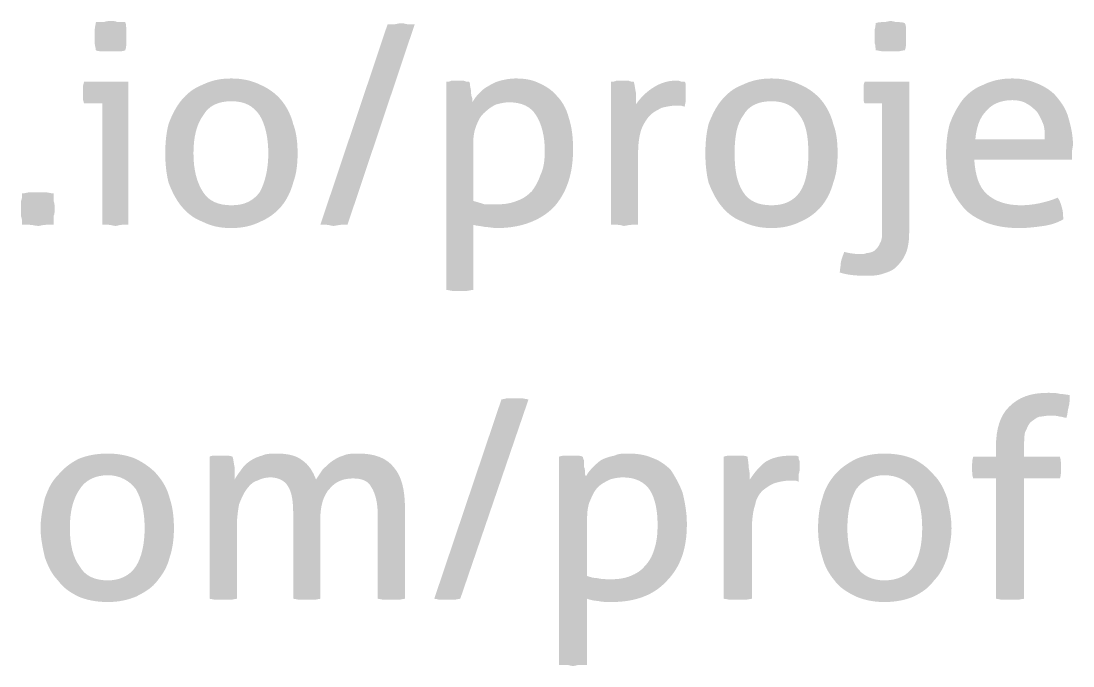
# Model space of a CAD drawing. Header units: millimetres. Extents: x 50 to 239, y 17 to 185.
# Drawn here: x 110.02 to 126.08, y 16.74 to 26.58 of the extents above; entities that cross this region are included whole.
import ezdxf

# ---------------------------------------------------------------- set-up
doc = ezdxf.new("R2010")
doc.units = ezdxf.units.MM
doc.header["$MEASUREMENT"] = 0
doc.layers.get('0').update_dxf_attribs({"linetype": 'CONTINUOUS'})

msp = doc.modelspace()

# ---------------------------------------------------------------- hatches: boundary and pattern name
at = {"true_color": 0x000007}
h = msp.add_hatch(color=0, dxfattribs=at)
edge = h.paths.add_edge_path()
edge.add_line((111.265, 25.327), (110.984, 25.327))
edge.add_spline(control_points=[(110.984, 25.327), (110.984, 25.344), (110.967, 25.377), (110.967, 25.41), (110.967, 25.41), (110.967, 25.427), (110.967, 25.46), (110.967, 25.493), (110.967, 25.493), (110.967, 25.526), (110.967, 25.542), (110.967, 25.575), (110.967, 25.575), (110.967, 25.609), (110.984, 25.625), (110.984, 25.658)], knot_values=[0, 0, 0, 0, 0.0625, 0.0625, 0.0625, 0.0625, 0.125, 0.125, 0.125, 0.125, 0.1875, 0.1875, 0.1875, 0.1875, 1, 1, 1, 1], degree=3, periodic=0)
edge.add_line((110.984, 25.658), (111.662, 25.658))
edge.add_line((111.662, 25.658), (111.662, 23.474))
edge.add_spline(control_points=[(111.662, 23.474), (111.646, 23.474), (111.596, 23.474), (111.563, 23.474), (111.563, 23.474), (111.53, 23.474), (111.497, 23.457), (111.464, 23.457), (111.464, 23.457), (111.431, 23.457), (111.397, 23.474), (111.364, 23.474), (111.364, 23.474), (111.331, 23.474), (111.282, 23.474), (111.265, 23.474)], knot_values=[0, 0, 0, 0, 0.0625, 0.0625, 0.0625, 0.0625, 0.125, 0.125, 0.125, 0.125, 0.1875, 0.1875, 0.1875, 0.1875, 1, 1, 1, 1], degree=3, periodic=0)
edge.add_line((111.265, 23.474), (111.265, 25.327))
edge = h.paths.add_edge_path()
edge.add_spline(control_points=[(111.166, 26.138), (111.166, 26.171), (111.149, 26.204), (111.149, 26.237), (111.149, 26.237), (111.149, 26.287), (111.149, 26.32), (111.149, 26.353), (111.149, 26.353), (111.149, 26.386), (111.149, 26.419), (111.149, 26.452), (111.149, 26.452), (111.149, 26.502), (111.166, 26.535), (111.166, 26.568), (111.166, 26.568), (111.199, 26.568), (111.249, 26.568), (111.282, 26.568), (111.282, 26.568), (111.331, 26.585), (111.364, 26.585), (111.397, 26.585), (111.397, 26.585), (111.431, 26.585), (111.464, 26.585), (111.497, 26.568), (111.497, 26.568), (111.546, 26.568), (111.58, 26.568), (111.613, 26.568), (111.613, 26.568), (111.629, 26.535), (111.629, 26.502), (111.629, 26.452), (111.629, 26.452), (111.629, 26.419), (111.629, 26.386), (111.629, 26.353), (111.629, 26.353), (111.629, 26.32), (111.629, 26.287), (111.629, 26.237), (111.629, 26.237), (111.629, 26.204), (111.629, 26.171), (111.613, 26.138), (111.613, 26.138), (111.58, 26.122), (111.546, 26.122), (111.513, 26.122), (111.513, 26.122), (111.464, 26.122), (111.431, 26.122), (111.397, 26.122), (111.397, 26.122), (111.364, 26.122), (111.331, 26.122), (111.282, 26.122), (111.282, 26.122), (111.249, 26.122), (111.199, 26.122), (111.166, 26.138)], knot_values=[0, 0, 0, 0, 0.015625, 0.015625, 0.015625, 0.015625, 0.03125, 0.03125, 0.03125, 0.03125, 0.046875, 0.046875, 0.046875, 0.046875, 0.0625, 0.0625, 0.0625, 0.0625, 0.078125, 0.078125, 0.078125, 0.078125, 0.09375, 0.09375, 0.09375, 0.09375, 0.109375, 0.109375, 0.109375, 0.109375, 0.125, 0.125, 0.125, 0.125, 0.140625, 0.140625, 0.140625, 0.140625, 0.15625, 0.15625, 0.15625, 0.15625, 0.171875, 0.171875, 0.171875, 0.171875, 0.1875, 0.1875, 0.1875, 0.1875, 0.203125, 0.203125, 0.203125, 0.203125, 0.21875, 0.21875, 0.21875, 0.21875, 0.234375, 0.234375, 0.234375, 0.234375, 1, 1, 1, 1], degree=3, periodic=0)
h = msp.add_hatch(color=0, dxfattribs=at)
edge = h.paths.add_edge_path()
edge.add_spline(control_points=[(115.617, 26.535), (115.65, 26.535), (115.683, 26.535), (115.716, 26.535), (115.716, 26.535), (115.749, 26.535), (115.783, 26.552), (115.832, 26.552), (115.832, 26.552), (115.865, 26.552), (115.898, 26.535), (115.932, 26.535), (115.932, 26.535), (115.965, 26.535), (115.998, 26.535), (116.031, 26.535)], knot_values=[0, 0, 0, 0, 0.0625, 0.0625, 0.0625, 0.0625, 0.125, 0.125, 0.125, 0.125, 0.1875, 0.1875, 0.1875, 0.1875, 1, 1, 1, 1], degree=3, periodic=0)
edge.add_line((116.031, 26.535), (115.005, 23.474))
edge.add_spline(control_points=[(115.005, 23.474), (114.972, 23.474), (114.939, 23.474), (114.906, 23.474), (114.906, 23.474), (114.872, 23.474), (114.823, 23.457), (114.79, 23.457), (114.79, 23.457), (114.757, 23.457), (114.724, 23.474), (114.69, 23.474), (114.69, 23.474), (114.657, 23.474), (114.624, 23.474), (114.591, 23.474)], knot_values=[0, 0, 0, 0, 0.0625, 0.0625, 0.0625, 0.0625, 0.125, 0.125, 0.125, 0.125, 0.1875, 0.1875, 0.1875, 0.1875, 1, 1, 1, 1], degree=3, periodic=0)
edge.add_line((114.591, 23.474), (115.617, 26.535))
h = msp.add_hatch(color=0, dxfattribs=at)
edge = h.paths.add_edge_path()
edge.add_line((123.163, 25.327), (122.898, 25.327))
edge.add_spline(control_points=[(122.898, 25.327), (122.881, 25.344), (122.881, 25.377), (122.881, 25.41), (122.881, 25.41), (122.881, 25.427), (122.881, 25.46), (122.881, 25.493), (122.881, 25.493), (122.881, 25.526), (122.881, 25.542), (122.881, 25.575), (122.881, 25.575), (122.881, 25.609), (122.881, 25.625), (122.898, 25.658)], knot_values=[0, 0, 0, 0, 0.0625, 0.0625, 0.0625, 0.0625, 0.125, 0.125, 0.125, 0.125, 0.1875, 0.1875, 0.1875, 0.1875, 1, 1, 1, 1], degree=3, periodic=0)
edge.add_line((122.898, 25.658), (123.576, 25.658))
edge.add_line((123.576, 25.658), (123.576, 23.358))
edge.add_spline(control_points=[(123.576, 23.358), (123.576, 23.226), (123.56, 23.126), (123.527, 23.044), (123.527, 23.044), (123.494, 22.961), (123.444, 22.895), (123.378, 22.829), (123.378, 22.829), (123.328, 22.779), (123.245, 22.746), (123.179, 22.729), (123.179, 22.729), (123.097, 22.696), (122.997, 22.696), (122.898, 22.696), (122.898, 22.696), (122.749, 22.696), (122.617, 22.713), (122.517, 22.746), (122.517, 22.746), (122.517, 22.795), (122.534, 22.845), (122.534, 22.911), (122.534, 22.911), (122.55, 22.961), (122.567, 23.011), (122.584, 23.06), (122.584, 23.06), (122.65, 23.044), (122.733, 23.027), (122.832, 23.027), (122.832, 23.027), (122.865, 23.027), (122.898, 23.027), (122.931, 23.044), (122.931, 23.044), (122.981, 23.044), (123.014, 23.06), (123.047, 23.077), (123.047, 23.077), (123.08, 23.11), (123.113, 23.143), (123.13, 23.193), (123.13, 23.193), (123.163, 23.242), (123.163, 23.308), (123.163, 23.391)], knot_values=[0, 0, 0, 0, 0.020833, 0.020833, 0.020833, 0.020833, 0.041667, 0.041667, 0.041667, 0.041667, 0.0625, 0.0625, 0.0625, 0.0625, 0.083333, 0.083333, 0.083333, 0.083333, 0.104167, 0.104167, 0.104167, 0.104167, 0.125, 0.125, 0.125, 0.125, 0.145833, 0.145833, 0.145833, 0.145833, 0.166667, 0.166667, 0.166667, 0.166667, 0.1875, 0.1875, 0.1875, 0.1875, 0.208333, 0.208333, 0.208333, 0.208333, 0.229167, 0.229167, 0.229167, 0.229167, 1, 1, 1, 1], degree=3, periodic=0)
edge.add_line((123.163, 23.391), (123.163, 25.327))
edge = h.paths.add_edge_path()
edge.add_spline(control_points=[(123.063, 26.138), (123.063, 26.171), (123.063, 26.221), (123.047, 26.254), (123.047, 26.254), (123.047, 26.287), (123.047, 26.32), (123.047, 26.353), (123.047, 26.353), (123.047, 26.386), (123.047, 26.419), (123.047, 26.452), (123.047, 26.452), (123.063, 26.486), (123.063, 26.519), (123.063, 26.552), (123.063, 26.552), (123.097, 26.568), (123.146, 26.568), (123.179, 26.568), (123.179, 26.568), (123.229, 26.568), (123.262, 26.585), (123.295, 26.585), (123.295, 26.585), (123.328, 26.585), (123.361, 26.568), (123.394, 26.568), (123.394, 26.568), (123.444, 26.568), (123.477, 26.568), (123.51, 26.552), (123.51, 26.552), (123.527, 26.519), (123.527, 26.486), (123.527, 26.452), (123.527, 26.452), (123.527, 26.419), (123.527, 26.386), (123.527, 26.353), (123.527, 26.353), (123.527, 26.32), (123.527, 26.287), (123.527, 26.254), (123.527, 26.254), (123.527, 26.221), (123.527, 26.171), (123.51, 26.138), (123.51, 26.138), (123.477, 26.138), (123.444, 26.122), (123.394, 26.122), (123.394, 26.122), (123.361, 26.122), (123.328, 26.122), (123.295, 26.122), (123.295, 26.122), (123.262, 26.122), (123.229, 26.122), (123.179, 26.122), (123.179, 26.122), (123.146, 26.122), (123.097, 26.138), (123.063, 26.138)], knot_values=[0, 0, 0, 0, 0.015625, 0.015625, 0.015625, 0.015625, 0.03125, 0.03125, 0.03125, 0.03125, 0.046875, 0.046875, 0.046875, 0.046875, 0.0625, 0.0625, 0.0625, 0.0625, 0.078125, 0.078125, 0.078125, 0.078125, 0.09375, 0.09375, 0.09375, 0.09375, 0.109375, 0.109375, 0.109375, 0.109375, 0.125, 0.125, 0.125, 0.125, 0.140625, 0.140625, 0.140625, 0.140625, 0.15625, 0.15625, 0.15625, 0.15625, 0.171875, 0.171875, 0.171875, 0.171875, 0.1875, 0.1875, 0.1875, 0.1875, 0.203125, 0.203125, 0.203125, 0.203125, 0.21875, 0.21875, 0.21875, 0.21875, 0.234375, 0.234375, 0.234375, 0.234375, 1, 1, 1, 1], degree=3, periodic=0)
h = msp.add_hatch(color=0, dxfattribs=at)
edge = h.paths.add_edge_path()
edge.add_spline(control_points=[(113.234, 23.424), (113.052, 23.424), (112.92, 23.457), (112.787, 23.524), (112.787, 23.524), (112.655, 23.573), (112.556, 23.656), (112.473, 23.755), (112.473, 23.755), (112.39, 23.855), (112.324, 23.987), (112.275, 24.119), (112.275, 24.119), (112.241, 24.252), (112.225, 24.401), (112.225, 24.566), (112.225, 24.566), (112.225, 24.732), (112.241, 24.88), (112.275, 25.013), (112.275, 25.013), (112.324, 25.145), (112.39, 25.278), (112.473, 25.377), (112.473, 25.377), (112.556, 25.476), (112.655, 25.559), (112.787, 25.609), (112.787, 25.609), (112.92, 25.675), (113.052, 25.708), (113.234, 25.708), (113.234, 25.708), (113.4, 25.708), (113.549, 25.675), (113.681, 25.609), (113.681, 25.609), (113.797, 25.559), (113.913, 25.476), (113.995, 25.377), (113.995, 25.377), (114.078, 25.278), (114.144, 25.145), (114.177, 25.013), (114.177, 25.013), (114.227, 24.88), (114.244, 24.732), (114.244, 24.566), (114.244, 24.566), (114.244, 24.401), (114.227, 24.252), (114.177, 24.119), (114.177, 24.119), (114.144, 23.987), (114.078, 23.855), (113.995, 23.755), (113.995, 23.755), (113.913, 23.656), (113.797, 23.573), (113.681, 23.524), (113.681, 23.524), (113.549, 23.457), (113.4, 23.424), (113.234, 23.424)], knot_values=[0, 0, 0, 0, 0.015625, 0.015625, 0.015625, 0.015625, 0.03125, 0.03125, 0.03125, 0.03125, 0.046875, 0.046875, 0.046875, 0.046875, 0.0625, 0.0625, 0.0625, 0.0625, 0.078125, 0.078125, 0.078125, 0.078125, 0.09375, 0.09375, 0.09375, 0.09375, 0.109375, 0.109375, 0.109375, 0.109375, 0.125, 0.125, 0.125, 0.125, 0.140625, 0.140625, 0.140625, 0.140625, 0.15625, 0.15625, 0.15625, 0.15625, 0.171875, 0.171875, 0.171875, 0.171875, 0.1875, 0.1875, 0.1875, 0.1875, 0.203125, 0.203125, 0.203125, 0.203125, 0.21875, 0.21875, 0.21875, 0.21875, 0.234375, 0.234375, 0.234375, 0.234375, 1, 1, 1, 1], degree=3, periodic=0)
edge = h.paths.add_edge_path()
edge.add_spline(control_points=[(113.234, 23.772), (113.433, 23.772), (113.565, 23.838), (113.665, 23.97), (113.665, 23.97), (113.747, 24.119), (113.797, 24.318), (113.797, 24.566), (113.797, 24.566), (113.797, 24.814), (113.747, 25.013), (113.665, 25.145), (113.665, 25.145), (113.565, 25.294), (113.433, 25.36), (113.234, 25.36), (113.234, 25.36), (113.036, 25.36), (112.887, 25.294), (112.804, 25.145), (112.804, 25.145), (112.705, 25.013), (112.655, 24.814), (112.655, 24.566), (112.655, 24.566), (112.655, 24.318), (112.705, 24.119), (112.804, 23.97), (112.804, 23.97), (112.887, 23.838), (113.036, 23.772), (113.234, 23.772)], knot_values=[0, 0, 0, 0, 0.03125, 0.03125, 0.03125, 0.03125, 0.0625, 0.0625, 0.0625, 0.0625, 0.09375, 0.09375, 0.09375, 0.09375, 0.125, 0.125, 0.125, 0.125, 0.15625, 0.15625, 0.15625, 0.15625, 0.1875, 0.1875, 0.1875, 0.1875, 0.21875, 0.21875, 0.21875, 0.21875, 1, 1, 1, 1], degree=3, periodic=0)
h = msp.add_hatch(color=0, dxfattribs=at)
edge = h.paths.add_edge_path()
edge.add_spline(control_points=[(116.511, 25.658), (116.544, 25.658), (116.56, 25.658), (116.593, 25.675), (116.593, 25.675), (116.626, 25.675), (116.66, 25.675), (116.693, 25.675), (116.693, 25.675), (116.709, 25.675), (116.742, 25.675), (116.775, 25.675), (116.775, 25.675), (116.809, 25.658), (116.842, 25.658), (116.858, 25.658), (116.858, 25.658), (116.875, 25.642), (116.875, 25.625), (116.875, 25.609), (116.875, 25.609), (116.875, 25.575), (116.891, 25.542), (116.891, 25.509), (116.891, 25.509), (116.891, 25.476), (116.891, 25.443), (116.908, 25.41), (116.908, 25.41), (116.908, 25.377), (116.908, 25.36), (116.908, 25.344), (116.908, 25.344), (116.941, 25.393), (116.974, 25.443), (117.007, 25.476), (117.007, 25.476), (117.057, 25.526), (117.09, 25.559), (117.156, 25.592), (117.156, 25.592), (117.206, 25.625), (117.272, 25.658), (117.338, 25.675), (117.338, 25.675), (117.404, 25.691), (117.487, 25.708), (117.57, 25.708), (117.57, 25.708), (117.702, 25.708), (117.818, 25.691), (117.917, 25.642), (117.917, 25.642), (118.033, 25.592), (118.132, 25.526), (118.199, 25.443), (118.199, 25.443), (118.281, 25.36), (118.347, 25.245), (118.381, 25.112), (118.381, 25.112), (118.43, 24.963), (118.447, 24.814), (118.447, 24.616), (118.447, 24.616), (118.447, 24.252), (118.347, 23.954), (118.149, 23.739), (118.149, 23.739), (117.95, 23.54), (117.652, 23.424), (117.288, 23.424), (117.288, 23.424), (117.222, 23.424), (117.156, 23.441), (117.106, 23.441), (117.106, 23.441), (117.04, 23.457), (116.974, 23.457), (116.924, 23.474)], knot_values=[0, 0, 0, 0, 0.0125, 0.0125, 0.0125, 0.0125, 0.025, 0.025, 0.025, 0.025, 0.0375, 0.0375, 0.0375, 0.0375, 0.05, 0.05, 0.05, 0.05, 0.0625, 0.0625, 0.0625, 0.0625, 0.075, 0.075, 0.075, 0.075, 0.0875, 0.0875, 0.0875, 0.0875, 0.1, 0.1, 0.1, 0.1, 0.1125, 0.1125, 0.1125, 0.1125, 0.125, 0.125, 0.125, 0.125, 0.1375, 0.1375, 0.1375, 0.1375, 0.15, 0.15, 0.15, 0.15, 0.1625, 0.1625, 0.1625, 0.1625, 0.175, 0.175, 0.175, 0.175, 0.1875, 0.1875, 0.1875, 0.1875, 0.2, 0.2, 0.2, 0.2, 0.2125, 0.2125, 0.2125, 0.2125, 0.225, 0.225, 0.225, 0.225, 0.2375, 0.2375, 0.2375, 0.2375, 1, 1, 1, 1], degree=3, periodic=0)
edge.add_line((116.924, 23.474), (116.924, 22.481))
edge.add_spline(control_points=[(116.924, 22.481), (116.891, 22.481), (116.858, 22.465), (116.825, 22.465), (116.825, 22.465), (116.775, 22.465), (116.742, 22.465), (116.726, 22.465), (116.726, 22.465), (116.693, 22.465), (116.66, 22.465), (116.61, 22.465), (116.61, 22.465), (116.577, 22.465), (116.544, 22.481), (116.511, 22.481)], knot_values=[0, 0, 0, 0, 0.0625, 0.0625, 0.0625, 0.0625, 0.125, 0.125, 0.125, 0.125, 0.1875, 0.1875, 0.1875, 0.1875, 1, 1, 1, 1], degree=3, periodic=0)
edge.add_line((116.511, 22.481), (116.511, 25.658))
edge = h.paths.add_edge_path()
edge.add_spline(control_points=[(116.924, 23.838), (116.991, 23.821), (117.04, 23.805), (117.09, 23.788), (117.09, 23.788), (117.156, 23.788), (117.222, 23.788), (117.321, 23.788), (117.321, 23.788), (117.421, 23.788), (117.504, 23.805), (117.586, 23.838), (117.586, 23.838), (117.686, 23.871), (117.752, 23.921), (117.818, 23.987), (117.818, 23.987), (117.868, 24.053), (117.917, 24.136), (117.95, 24.235), (117.95, 24.235), (118, 24.334), (118.016, 24.467), (118.016, 24.599), (118.016, 24.599), (118.016, 24.831), (117.967, 25.013), (117.884, 25.145), (117.884, 25.145), (117.801, 25.278), (117.669, 25.344), (117.47, 25.344), (117.47, 25.344), (117.404, 25.344), (117.338, 25.327), (117.272, 25.311), (117.272, 25.311), (117.206, 25.278), (117.156, 25.245), (117.106, 25.195), (117.106, 25.195), (117.04, 25.145), (117.007, 25.079), (116.974, 24.996), (116.974, 24.996), (116.941, 24.914), (116.924, 24.831), (116.924, 24.715)], knot_values=[0, 0, 0, 0, 0.020833, 0.020833, 0.020833, 0.020833, 0.041667, 0.041667, 0.041667, 0.041667, 0.0625, 0.0625, 0.0625, 0.0625, 0.083333, 0.083333, 0.083333, 0.083333, 0.104167, 0.104167, 0.104167, 0.104167, 0.125, 0.125, 0.125, 0.125, 0.145833, 0.145833, 0.145833, 0.145833, 0.166667, 0.166667, 0.166667, 0.166667, 0.1875, 0.1875, 0.1875, 0.1875, 0.208333, 0.208333, 0.208333, 0.208333, 0.229167, 0.229167, 0.229167, 0.229167, 1, 1, 1, 1], degree=3, periodic=0)
edge.add_line((116.924, 24.715), (116.924, 23.838))
h = msp.add_hatch(color=0, dxfattribs=at)
edge = h.paths.add_edge_path()
edge.add_spline(control_points=[(121.475, 23.424), (121.309, 23.424), (121.161, 23.457), (121.028, 23.524), (121.028, 23.524), (120.896, 23.573), (120.796, 23.656), (120.714, 23.755), (120.714, 23.755), (120.631, 23.855), (120.565, 23.987), (120.515, 24.119), (120.515, 24.119), (120.482, 24.252), (120.466, 24.401), (120.466, 24.566), (120.466, 24.566), (120.466, 24.732), (120.482, 24.88), (120.515, 25.013), (120.515, 25.013), (120.565, 25.145), (120.631, 25.278), (120.714, 25.377), (120.714, 25.377), (120.796, 25.476), (120.896, 25.559), (121.028, 25.609), (121.028, 25.609), (121.161, 25.675), (121.309, 25.708), (121.475, 25.708), (121.475, 25.708), (121.64, 25.708), (121.789, 25.675), (121.922, 25.609), (121.922, 25.609), (122.038, 25.559), (122.153, 25.476), (122.236, 25.377), (122.236, 25.377), (122.319, 25.278), (122.385, 25.145), (122.418, 25.013), (122.418, 25.013), (122.468, 24.88), (122.484, 24.732), (122.484, 24.566), (122.484, 24.566), (122.484, 24.401), (122.468, 24.252), (122.418, 24.119), (122.418, 24.119), (122.385, 23.987), (122.319, 23.855), (122.236, 23.755), (122.236, 23.755), (122.153, 23.656), (122.038, 23.573), (121.922, 23.524), (121.922, 23.524), (121.789, 23.457), (121.64, 23.424), (121.475, 23.424)], knot_values=[0, 0, 0, 0, 0.015625, 0.015625, 0.015625, 0.015625, 0.03125, 0.03125, 0.03125, 0.03125, 0.046875, 0.046875, 0.046875, 0.046875, 0.0625, 0.0625, 0.0625, 0.0625, 0.078125, 0.078125, 0.078125, 0.078125, 0.09375, 0.09375, 0.09375, 0.09375, 0.109375, 0.109375, 0.109375, 0.109375, 0.125, 0.125, 0.125, 0.125, 0.140625, 0.140625, 0.140625, 0.140625, 0.15625, 0.15625, 0.15625, 0.15625, 0.171875, 0.171875, 0.171875, 0.171875, 0.1875, 0.1875, 0.1875, 0.1875, 0.203125, 0.203125, 0.203125, 0.203125, 0.21875, 0.21875, 0.21875, 0.21875, 0.234375, 0.234375, 0.234375, 0.234375, 1, 1, 1, 1], degree=3, periodic=0)
edge = h.paths.add_edge_path()
edge.add_spline(control_points=[(121.475, 23.772), (121.673, 23.772), (121.806, 23.838), (121.905, 23.97), (121.905, 23.97), (122.004, 24.119), (122.038, 24.318), (122.038, 24.566), (122.038, 24.566), (122.038, 24.814), (122.004, 25.013), (121.905, 25.145), (121.905, 25.145), (121.806, 25.294), (121.673, 25.36), (121.475, 25.36), (121.475, 25.36), (121.276, 25.36), (121.127, 25.294), (121.045, 25.145), (121.045, 25.145), (120.945, 25.013), (120.912, 24.814), (120.912, 24.566), (120.912, 24.566), (120.912, 24.318), (120.945, 24.119), (121.045, 23.97), (121.045, 23.97), (121.127, 23.838), (121.276, 23.772), (121.475, 23.772)], knot_values=[0, 0, 0, 0, 0.03125, 0.03125, 0.03125, 0.03125, 0.0625, 0.0625, 0.0625, 0.0625, 0.09375, 0.09375, 0.09375, 0.09375, 0.125, 0.125, 0.125, 0.125, 0.15625, 0.15625, 0.15625, 0.15625, 0.1875, 0.1875, 0.1875, 0.1875, 0.21875, 0.21875, 0.21875, 0.21875, 1, 1, 1, 1], degree=3, periodic=0)
h = msp.add_hatch(color=0, dxfattribs=at)
edge = h.paths.add_edge_path()
edge.add_spline(control_points=[(124.569, 24.467), (124.586, 24.235), (124.635, 24.053), (124.768, 23.937), (124.768, 23.937), (124.884, 23.838), (125.049, 23.772), (125.281, 23.772), (125.281, 23.772), (125.479, 23.772), (125.678, 23.821), (125.843, 23.888), (125.843, 23.888), (125.877, 23.838), (125.893, 23.788), (125.91, 23.722), (125.91, 23.722), (125.926, 23.673), (125.926, 23.606), (125.926, 23.557), (125.926, 23.557), (125.843, 23.507), (125.744, 23.474), (125.628, 23.457), (125.628, 23.457), (125.512, 23.441), (125.397, 23.424), (125.248, 23.424), (125.248, 23.424), (125.049, 23.424), (124.884, 23.457), (124.751, 23.507), (124.751, 23.507), (124.602, 23.573), (124.487, 23.639), (124.404, 23.739), (124.404, 23.739), (124.305, 23.855), (124.238, 23.97), (124.189, 24.103), (124.189, 24.103), (124.156, 24.235), (124.139, 24.384), (124.139, 24.55), (124.139, 24.55), (124.139, 24.715), (124.156, 24.864), (124.189, 24.996), (124.189, 24.996), (124.238, 25.145), (124.305, 25.261), (124.387, 25.377), (124.387, 25.377), (124.47, 25.476), (124.569, 25.559), (124.702, 25.609), (124.702, 25.609), (124.834, 25.675), (124.983, 25.708), (125.148, 25.708), (125.148, 25.708), (125.314, 25.708), (125.43, 25.675), (125.546, 25.625), (125.546, 25.625), (125.661, 25.575), (125.761, 25.509), (125.827, 25.427), (125.827, 25.427), (125.91, 25.327), (125.976, 25.228), (126.009, 25.096), (126.009, 25.096), (126.042, 24.98), (126.075, 24.847), (126.075, 24.698), (126.075, 24.698), (126.075, 24.665), (126.059, 24.616), (126.059, 24.583), (126.059, 24.583), (126.059, 24.533), (126.059, 24.5), (126.059, 24.467)], knot_values=[0, 0, 0, 0, 0.011905, 0.011905, 0.011905, 0.011905, 0.02381, 0.02381, 0.02381, 0.02381, 0.035714, 0.035714, 0.035714, 0.035714, 0.047619, 0.047619, 0.047619, 0.047619, 0.059524, 0.059524, 0.059524, 0.059524, 0.071429, 0.071429, 0.071429, 0.071429, 0.083333, 0.083333, 0.083333, 0.083333, 0.095238, 0.095238, 0.095238, 0.095238, 0.107143, 0.107143, 0.107143, 0.107143, 0.119048, 0.119048, 0.119048, 0.119048, 0.130952, 0.130952, 0.130952, 0.130952, 0.142857, 0.142857, 0.142857, 0.142857, 0.154762, 0.154762, 0.154762, 0.154762, 0.166667, 0.166667, 0.166667, 0.166667, 0.178571, 0.178571, 0.178571, 0.178571, 0.190476, 0.190476, 0.190476, 0.190476, 0.202381, 0.202381, 0.202381, 0.202381, 0.214286, 0.214286, 0.214286, 0.214286, 0.22619, 0.22619, 0.22619, 0.22619, 0.238095, 0.238095, 0.238095, 0.238095, 1, 1, 1, 1], degree=3, periodic=0)
edge = h.paths.add_edge_path()
edge.add_spline(control_points=[(125.645, 24.781), (125.645, 24.864), (125.645, 24.93), (125.628, 24.996), (125.628, 24.996), (125.595, 25.079), (125.562, 25.145), (125.529, 25.195), (125.529, 25.195), (125.479, 25.245), (125.43, 25.294), (125.364, 25.327), (125.364, 25.327), (125.314, 25.36), (125.231, 25.377), (125.148, 25.377), (125.148, 25.377), (124.966, 25.377), (124.834, 25.311), (124.751, 25.211), (124.751, 25.211), (124.652, 25.112), (124.602, 24.963), (124.586, 24.781)], knot_values=[0, 0, 0, 0, 0.041667, 0.041667, 0.041667, 0.041667, 0.083333, 0.083333, 0.083333, 0.083333, 0.125, 0.125, 0.125, 0.125, 0.166667, 0.166667, 0.166667, 0.166667, 0.208333, 0.208333, 0.208333, 0.208333, 1, 1, 1, 1], degree=3, periodic=0)
edge.add_line((124.586, 24.781), (125.645, 24.781))
h = msp.add_hatch(color=0, dxfattribs=at)
edge = h.paths.add_edge_path()
edge.add_spline(control_points=[(119.026, 25.658), (119.059, 25.658), (119.076, 25.658), (119.109, 25.675), (119.109, 25.675), (119.142, 25.675), (119.175, 25.675), (119.191, 25.675), (119.191, 25.675), (119.224, 25.675), (119.258, 25.675), (119.291, 25.675), (119.291, 25.675), (119.324, 25.658), (119.357, 25.658), (119.373, 25.658), (119.373, 25.658), (119.39, 25.609), (119.39, 25.559), (119.406, 25.493), (119.406, 25.493), (119.406, 25.41), (119.406, 25.36), (119.406, 25.311), (119.406, 25.311), (119.473, 25.41), (119.555, 25.493), (119.655, 25.559), (119.655, 25.559), (119.754, 25.625), (119.87, 25.675), (120.019, 25.675), (120.019, 25.675), (120.052, 25.675), (120.068, 25.675), (120.101, 25.658), (120.101, 25.658), (120.118, 25.658), (120.135, 25.658), (120.151, 25.658), (120.151, 25.658), (120.168, 25.642), (120.168, 25.609), (120.168, 25.575), (120.168, 25.575), (120.168, 25.542), (120.168, 25.526), (120.168, 25.493), (120.168, 25.493), (120.168, 25.46), (120.168, 25.427), (120.168, 25.377), (120.168, 25.377), (120.168, 25.344), (120.151, 25.311), (120.151, 25.278), (120.151, 25.278), (120.135, 25.278), (120.101, 25.294), (120.085, 25.294), (120.085, 25.294), (120.052, 25.294), (120.035, 25.294), (120.019, 25.294), (120.019, 25.294), (119.953, 25.294), (119.87, 25.278), (119.804, 25.261), (119.804, 25.261), (119.737, 25.228), (119.671, 25.195), (119.622, 25.145), (119.622, 25.145), (119.572, 25.096), (119.522, 25.013), (119.489, 24.93), (119.489, 24.93), (119.456, 24.831), (119.44, 24.715), (119.44, 24.566)], knot_values=[0, 0, 0, 0, 0.0125, 0.0125, 0.0125, 0.0125, 0.025, 0.025, 0.025, 0.025, 0.0375, 0.0375, 0.0375, 0.0375, 0.05, 0.05, 0.05, 0.05, 0.0625, 0.0625, 0.0625, 0.0625, 0.075, 0.075, 0.075, 0.075, 0.0875, 0.0875, 0.0875, 0.0875, 0.1, 0.1, 0.1, 0.1, 0.1125, 0.1125, 0.1125, 0.1125, 0.125, 0.125, 0.125, 0.125, 0.1375, 0.1375, 0.1375, 0.1375, 0.15, 0.15, 0.15, 0.15, 0.1625, 0.1625, 0.1625, 0.1625, 0.175, 0.175, 0.175, 0.175, 0.1875, 0.1875, 0.1875, 0.1875, 0.2, 0.2, 0.2, 0.2, 0.2125, 0.2125, 0.2125, 0.2125, 0.225, 0.225, 0.225, 0.225, 0.2375, 0.2375, 0.2375, 0.2375, 1, 1, 1, 1], degree=3, periodic=0)
edge.add_line((119.44, 24.566), (119.44, 23.474))
edge.add_spline(control_points=[(119.44, 23.474), (119.406, 23.474), (119.373, 23.474), (119.34, 23.474), (119.34, 23.474), (119.291, 23.474), (119.258, 23.457), (119.224, 23.457), (119.224, 23.457), (119.208, 23.457), (119.175, 23.474), (119.125, 23.474), (119.125, 23.474), (119.092, 23.474), (119.059, 23.474), (119.026, 23.474)], knot_values=[0, 0, 0, 0, 0.0625, 0.0625, 0.0625, 0.0625, 0.125, 0.125, 0.125, 0.125, 0.1875, 0.1875, 0.1875, 0.1875, 1, 1, 1, 1], degree=3, periodic=0)
edge.add_line((119.026, 23.474), (119.026, 25.658))
h = msp.add_hatch(color=0, dxfattribs=at)
edge = h.paths.add_edge_path()
edge.add_spline(control_points=[(110.041, 23.474), (110.041, 23.524), (110.041, 23.557), (110.024, 23.606), (110.024, 23.606), (110.024, 23.639), (110.024, 23.673), (110.024, 23.722), (110.024, 23.722), (110.024, 23.755), (110.024, 23.788), (110.024, 23.838), (110.024, 23.838), (110.041, 23.871), (110.041, 23.921), (110.041, 23.954), (110.041, 23.954), (110.09, 23.954), (110.123, 23.97), (110.156, 23.97), (110.156, 23.97), (110.206, 23.97), (110.239, 23.97), (110.272, 23.97), (110.272, 23.97), (110.322, 23.97), (110.355, 23.97), (110.388, 23.97), (110.388, 23.97), (110.438, 23.97), (110.471, 23.954), (110.52, 23.954), (110.52, 23.954), (110.52, 23.921), (110.52, 23.871), (110.52, 23.838), (110.52, 23.838), (110.537, 23.805), (110.537, 23.755), (110.537, 23.722), (110.537, 23.722), (110.537, 23.673), (110.537, 23.639), (110.52, 23.606), (110.52, 23.606), (110.52, 23.557), (110.52, 23.524), (110.52, 23.474), (110.52, 23.474), (110.471, 23.474), (110.438, 23.474), (110.405, 23.474), (110.405, 23.474), (110.355, 23.474), (110.322, 23.457), (110.289, 23.457), (110.289, 23.457), (110.239, 23.457), (110.206, 23.474), (110.156, 23.474), (110.156, 23.474), (110.123, 23.474), (110.09, 23.474), (110.041, 23.474)], knot_values=[0, 0, 0, 0, 0.015625, 0.015625, 0.015625, 0.015625, 0.03125, 0.03125, 0.03125, 0.03125, 0.046875, 0.046875, 0.046875, 0.046875, 0.0625, 0.0625, 0.0625, 0.0625, 0.078125, 0.078125, 0.078125, 0.078125, 0.09375, 0.09375, 0.09375, 0.09375, 0.109375, 0.109375, 0.109375, 0.109375, 0.125, 0.125, 0.125, 0.125, 0.140625, 0.140625, 0.140625, 0.140625, 0.15625, 0.15625, 0.15625, 0.15625, 0.171875, 0.171875, 0.171875, 0.171875, 0.1875, 0.1875, 0.1875, 0.1875, 0.203125, 0.203125, 0.203125, 0.203125, 0.21875, 0.21875, 0.21875, 0.21875, 0.234375, 0.234375, 0.234375, 0.234375, 1, 1, 1, 1], degree=3, periodic=0)
h = msp.add_hatch(color=0, dxfattribs=at)
edge = h.paths.add_edge_path()
edge.add_line((124.9, 19.602), (124.553, 19.602))
edge.add_spline(control_points=[(124.553, 19.602), (124.536, 19.651), (124.536, 19.701), (124.536, 19.767), (124.536, 19.767), (124.536, 19.833), (124.536, 19.883), (124.553, 19.933)], knot_values=[0, 0, 0, 0, 0.125, 0.125, 0.125, 0.125, 1, 1, 1, 1], degree=3, periodic=0)
edge.add_line((124.553, 19.933), (124.9, 19.933))
edge.add_line((124.9, 19.933), (124.9, 20.082))
edge.add_spline(control_points=[(124.9, 20.082), (124.9, 20.363), (124.966, 20.562), (125.099, 20.694), (125.099, 20.694), (125.248, 20.843), (125.43, 20.909), (125.695, 20.909), (125.695, 20.909), (125.761, 20.909), (125.827, 20.909), (125.877, 20.893), (125.877, 20.893), (125.926, 20.893), (125.992, 20.876), (126.025, 20.876), (126.025, 20.876), (126.025, 20.793), (126.025, 20.744), (126.009, 20.694), (126.009, 20.694), (125.992, 20.628), (125.992, 20.578), (125.976, 20.528), (125.976, 20.528), (125.943, 20.528), (125.91, 20.545), (125.877, 20.545), (125.877, 20.545), (125.827, 20.562), (125.777, 20.562), (125.728, 20.562), (125.728, 20.562), (125.661, 20.562), (125.612, 20.545), (125.562, 20.545), (125.562, 20.545), (125.512, 20.528), (125.479, 20.495), (125.43, 20.462), (125.43, 20.462), (125.397, 20.429), (125.38, 20.38), (125.347, 20.313), (125.347, 20.313), (125.33, 20.264), (125.33, 20.181), (125.33, 20.082)], knot_values=[0, 0, 0, 0, 0.020833, 0.020833, 0.020833, 0.020833, 0.041667, 0.041667, 0.041667, 0.041667, 0.0625, 0.0625, 0.0625, 0.0625, 0.083333, 0.083333, 0.083333, 0.083333, 0.104167, 0.104167, 0.104167, 0.104167, 0.125, 0.125, 0.125, 0.125, 0.145833, 0.145833, 0.145833, 0.145833, 0.166667, 0.166667, 0.166667, 0.166667, 0.1875, 0.1875, 0.1875, 0.1875, 0.208333, 0.208333, 0.208333, 0.208333, 0.229167, 0.229167, 0.229167, 0.229167, 1, 1, 1, 1], degree=3, periodic=0)
edge.add_line((125.33, 20.082), (125.33, 19.933))
edge.add_line((125.33, 19.933), (125.877, 19.933))
edge.add_spline(control_points=[(125.877, 19.933), (125.893, 19.883), (125.893, 19.817), (125.893, 19.767), (125.893, 19.767), (125.893, 19.701), (125.893, 19.651), (125.877, 19.602)], knot_values=[0, 0, 0, 0, 0.125, 0.125, 0.125, 0.125, 1, 1, 1, 1], degree=3, periodic=0)
edge.add_line((125.877, 19.602), (125.33, 19.602))
edge.add_line((125.33, 19.602), (125.33, 17.765))
edge.add_spline(control_points=[(125.33, 17.765), (125.297, 17.765), (125.264, 17.749), (125.215, 17.749), (125.215, 17.749), (125.182, 17.749), (125.148, 17.749), (125.115, 17.749), (125.115, 17.749), (125.082, 17.749), (125.049, 17.749), (125.016, 17.749), (125.016, 17.749), (124.966, 17.749), (124.933, 17.765), (124.9, 17.765)], knot_values=[0, 0, 0, 0, 0.0625, 0.0625, 0.0625, 0.0625, 0.125, 0.125, 0.125, 0.125, 0.1875, 0.1875, 0.1875, 0.1875, 1, 1, 1, 1], degree=3, periodic=0)
edge.add_line((124.9, 17.765), (124.9, 19.602))
h = msp.add_hatch(color=0, dxfattribs=at)
edge = h.paths.add_edge_path()
edge.add_spline(control_points=[(117.355, 20.81), (117.388, 20.81), (117.421, 20.826), (117.454, 20.826), (117.454, 20.826), (117.487, 20.826), (117.52, 20.826), (117.553, 20.826), (117.553, 20.826), (117.586, 20.826), (117.619, 20.826), (117.652, 20.826), (117.652, 20.826), (117.686, 20.826), (117.735, 20.81), (117.768, 20.81)], knot_values=[0, 0, 0, 0, 0.0625, 0.0625, 0.0625, 0.0625, 0.125, 0.125, 0.125, 0.125, 0.1875, 0.1875, 0.1875, 0.1875, 1, 1, 1, 1], degree=3, periodic=0)
edge.add_line((117.768, 20.81), (116.726, 17.765))
edge.add_spline(control_points=[(116.726, 17.765), (116.693, 17.765), (116.66, 17.749), (116.626, 17.749), (116.626, 17.749), (116.593, 17.749), (116.56, 17.749), (116.527, 17.749), (116.527, 17.749), (116.494, 17.749), (116.461, 17.749), (116.428, 17.749), (116.428, 17.749), (116.395, 17.749), (116.362, 17.765), (116.329, 17.765)], knot_values=[0, 0, 0, 0, 0.0625, 0.0625, 0.0625, 0.0625, 0.125, 0.125, 0.125, 0.125, 0.1875, 0.1875, 0.1875, 0.1875, 1, 1, 1, 1], degree=3, periodic=0)
edge.add_line((116.329, 17.765), (117.355, 20.81))
h = msp.add_hatch(color=0, dxfattribs=at)
edge = h.paths.add_edge_path()
edge.add_spline(control_points=[(111.348, 17.715), (111.166, 17.715), (111.017, 17.749), (110.901, 17.798), (110.901, 17.798), (110.769, 17.864), (110.669, 17.931), (110.587, 18.046), (110.587, 18.046), (110.487, 18.146), (110.438, 18.261), (110.388, 18.394), (110.388, 18.394), (110.355, 18.543), (110.322, 18.692), (110.322, 18.841), (110.322, 18.841), (110.322, 19.006), (110.355, 19.155), (110.388, 19.304), (110.388, 19.304), (110.438, 19.436), (110.487, 19.552), (110.587, 19.651), (110.587, 19.651), (110.669, 19.751), (110.769, 19.833), (110.901, 19.9), (110.901, 19.9), (111.017, 19.949), (111.166, 19.982), (111.348, 19.982), (111.348, 19.982), (111.513, 19.982), (111.662, 19.949), (111.778, 19.9), (111.778, 19.9), (111.91, 19.833), (112.026, 19.751), (112.109, 19.651), (112.109, 19.651), (112.192, 19.552), (112.258, 19.436), (112.291, 19.304), (112.291, 19.304), (112.341, 19.155), (112.357, 19.006), (112.357, 18.841), (112.357, 18.841), (112.357, 18.692), (112.341, 18.543), (112.291, 18.394), (112.291, 18.394), (112.258, 18.261), (112.192, 18.146), (112.109, 18.046), (112.109, 18.046), (112.026, 17.931), (111.91, 17.864), (111.778, 17.798), (111.778, 17.798), (111.662, 17.749), (111.513, 17.715), (111.348, 17.715)], knot_values=[0, 0, 0, 0, 0.015625, 0.015625, 0.015625, 0.015625, 0.03125, 0.03125, 0.03125, 0.03125, 0.046875, 0.046875, 0.046875, 0.046875, 0.0625, 0.0625, 0.0625, 0.0625, 0.078125, 0.078125, 0.078125, 0.078125, 0.09375, 0.09375, 0.09375, 0.09375, 0.109375, 0.109375, 0.109375, 0.109375, 0.125, 0.125, 0.125, 0.125, 0.140625, 0.140625, 0.140625, 0.140625, 0.15625, 0.15625, 0.15625, 0.15625, 0.171875, 0.171875, 0.171875, 0.171875, 0.1875, 0.1875, 0.1875, 0.1875, 0.203125, 0.203125, 0.203125, 0.203125, 0.21875, 0.21875, 0.21875, 0.21875, 0.234375, 0.234375, 0.234375, 0.234375, 1, 1, 1, 1], degree=3, periodic=0)
edge = h.paths.add_edge_path()
edge.add_spline(control_points=[(111.348, 18.046), (111.53, 18.046), (111.679, 18.113), (111.778, 18.261), (111.778, 18.261), (111.861, 18.394), (111.91, 18.592), (111.91, 18.841), (111.91, 18.841), (111.91, 19.105), (111.861, 19.287), (111.778, 19.436), (111.778, 19.436), (111.679, 19.569), (111.53, 19.651), (111.348, 19.651), (111.348, 19.651), (111.149, 19.651), (111, 19.569), (110.918, 19.436), (110.918, 19.436), (110.818, 19.287), (110.769, 19.105), (110.769, 18.841), (110.769, 18.841), (110.769, 18.592), (110.818, 18.394), (110.918, 18.261), (110.918, 18.261), (111, 18.113), (111.149, 18.046), (111.348, 18.046)], knot_values=[0, 0, 0, 0, 0.03125, 0.03125, 0.03125, 0.03125, 0.0625, 0.0625, 0.0625, 0.0625, 0.09375, 0.09375, 0.09375, 0.09375, 0.125, 0.125, 0.125, 0.125, 0.15625, 0.15625, 0.15625, 0.15625, 0.1875, 0.1875, 0.1875, 0.1875, 0.21875, 0.21875, 0.21875, 0.21875, 1, 1, 1, 1], degree=3, periodic=0)
h = msp.add_hatch(color=0, dxfattribs=at)
edge = h.paths.add_edge_path()
edge.add_spline(control_points=[(112.903, 19.933), (112.92, 19.949), (112.953, 19.949), (112.986, 19.949), (112.986, 19.949), (113.019, 19.949), (113.052, 19.949), (113.085, 19.949), (113.085, 19.949), (113.102, 19.949), (113.135, 19.949), (113.168, 19.949), (113.168, 19.949), (113.185, 19.949), (113.218, 19.949), (113.251, 19.933), (113.251, 19.933), (113.267, 19.9), (113.267, 19.833), (113.284, 19.767), (113.284, 19.767), (113.284, 19.701), (113.284, 19.635), (113.284, 19.585), (113.284, 19.585), (113.317, 19.651), (113.35, 19.685), (113.383, 19.734), (113.383, 19.734), (113.416, 19.784), (113.466, 19.833), (113.516, 19.867), (113.516, 19.867), (113.565, 19.9), (113.631, 19.933), (113.698, 19.949), (113.698, 19.949), (113.764, 19.982), (113.847, 19.982), (113.929, 19.982), (113.929, 19.982), (114.095, 19.982), (114.227, 19.949), (114.31, 19.883), (114.31, 19.883), (114.409, 19.817), (114.475, 19.718), (114.525, 19.585), (114.525, 19.585), (114.558, 19.635), (114.591, 19.685), (114.624, 19.734), (114.624, 19.734), (114.674, 19.784), (114.724, 19.833), (114.773, 19.867), (114.773, 19.867), (114.823, 19.9), (114.872, 19.933), (114.939, 19.949), (114.939, 19.949), (115.005, 19.982), (115.088, 19.982), (115.17, 19.982), (115.17, 19.982), (115.419, 19.982), (115.601, 19.916), (115.716, 19.767), (115.716, 19.767), (115.832, 19.635), (115.882, 19.42), (115.882, 19.155)], knot_values=[0, 0, 0, 0, 0.013889, 0.013889, 0.013889, 0.013889, 0.027778, 0.027778, 0.027778, 0.027778, 0.041667, 0.041667, 0.041667, 0.041667, 0.055556, 0.055556, 0.055556, 0.055556, 0.069444, 0.069444, 0.069444, 0.069444, 0.083333, 0.083333, 0.083333, 0.083333, 0.097222, 0.097222, 0.097222, 0.097222, 0.111111, 0.111111, 0.111111, 0.111111, 0.125, 0.125, 0.125, 0.125, 0.138889, 0.138889, 0.138889, 0.138889, 0.152778, 0.152778, 0.152778, 0.152778, 0.166667, 0.166667, 0.166667, 0.166667, 0.180556, 0.180556, 0.180556, 0.180556, 0.194444, 0.194444, 0.194444, 0.194444, 0.208333, 0.208333, 0.208333, 0.208333, 0.222222, 0.222222, 0.222222, 0.222222, 0.236111, 0.236111, 0.236111, 0.236111, 1, 1, 1, 1], degree=3, periodic=0)
edge.add_line((115.882, 19.155), (115.882, 17.765))
edge.add_spline(control_points=[(115.882, 17.765), (115.849, 17.765), (115.816, 17.749), (115.783, 17.749), (115.783, 17.749), (115.733, 17.749), (115.7, 17.749), (115.667, 17.749), (115.667, 17.749), (115.634, 17.749), (115.601, 17.749), (115.567, 17.749), (115.567, 17.749), (115.534, 17.749), (115.501, 17.765), (115.468, 17.765)], knot_values=[0, 0, 0, 0, 0.0625, 0.0625, 0.0625, 0.0625, 0.125, 0.125, 0.125, 0.125, 0.1875, 0.1875, 0.1875, 0.1875, 1, 1, 1, 1], degree=3, periodic=0)
edge.add_line((115.468, 17.765), (115.468, 19.023))
edge.add_spline(control_points=[(115.468, 19.023), (115.468, 19.221), (115.435, 19.37), (115.369, 19.469), (115.369, 19.469), (115.319, 19.569), (115.22, 19.602), (115.088, 19.602), (115.088, 19.602), (114.939, 19.602), (114.823, 19.552), (114.74, 19.453), (114.74, 19.453), (114.641, 19.354), (114.591, 19.188), (114.591, 18.99)], knot_values=[0, 0, 0, 0, 0.0625, 0.0625, 0.0625, 0.0625, 0.125, 0.125, 0.125, 0.125, 0.1875, 0.1875, 0.1875, 0.1875, 1, 1, 1, 1], degree=3, periodic=0)
edge.add_line((114.591, 18.99), (114.591, 17.765))
edge.add_spline(control_points=[(114.591, 17.765), (114.575, 17.765), (114.525, 17.749), (114.492, 17.749), (114.492, 17.749), (114.459, 17.749), (114.426, 17.749), (114.393, 17.749), (114.393, 17.749), (114.359, 17.749), (114.326, 17.749), (114.293, 17.749), (114.293, 17.749), (114.244, 17.749), (114.211, 17.765), (114.177, 17.765)], knot_values=[0, 0, 0, 0, 0.0625, 0.0625, 0.0625, 0.0625, 0.125, 0.125, 0.125, 0.125, 0.1875, 0.1875, 0.1875, 0.1875, 1, 1, 1, 1], degree=3, periodic=0)
edge.add_line((114.177, 17.765), (114.177, 19.056))
edge.add_spline(control_points=[(114.177, 19.056), (114.177, 19.238), (114.161, 19.387), (114.095, 19.486), (114.095, 19.486), (114.045, 19.569), (113.946, 19.618), (113.83, 19.618), (113.83, 19.618), (113.764, 19.618), (113.698, 19.602), (113.631, 19.569), (113.631, 19.569), (113.565, 19.552), (113.516, 19.503), (113.466, 19.436), (113.466, 19.436), (113.416, 19.37), (113.383, 19.287), (113.35, 19.205), (113.35, 19.205), (113.334, 19.105), (113.317, 18.99), (113.317, 18.874)], knot_values=[0, 0, 0, 0, 0.041667, 0.041667, 0.041667, 0.041667, 0.083333, 0.083333, 0.083333, 0.083333, 0.125, 0.125, 0.125, 0.125, 0.166667, 0.166667, 0.166667, 0.166667, 0.208333, 0.208333, 0.208333, 0.208333, 1, 1, 1, 1], degree=3, periodic=0)
edge.add_line((113.317, 18.874), (113.317, 17.765))
edge.add_spline(control_points=[(113.317, 17.765), (113.284, 17.765), (113.251, 17.749), (113.218, 17.749), (113.218, 17.749), (113.168, 17.749), (113.135, 17.749), (113.102, 17.749), (113.102, 17.749), (113.069, 17.749), (113.036, 17.749), (113.003, 17.749), (113.003, 17.749), (112.97, 17.749), (112.92, 17.765), (112.903, 17.765)], knot_values=[0, 0, 0, 0, 0.0625, 0.0625, 0.0625, 0.0625, 0.125, 0.125, 0.125, 0.125, 0.1875, 0.1875, 0.1875, 0.1875, 1, 1, 1, 1], degree=3, periodic=0)
edge.add_line((112.903, 17.765), (112.903, 19.933))
h = msp.add_hatch(color=0, dxfattribs=at)
edge = h.paths.add_edge_path()
edge.add_spline(control_points=[(118.232, 19.933), (118.265, 19.949), (118.298, 19.949), (118.331, 19.949), (118.331, 19.949), (118.364, 19.949), (118.381, 19.949), (118.414, 19.949), (118.414, 19.949), (118.447, 19.949), (118.48, 19.949), (118.513, 19.949), (118.513, 19.949), (118.529, 19.949), (118.563, 19.949), (118.596, 19.933), (118.596, 19.933), (118.596, 19.933), (118.596, 19.916), (118.612, 19.883), (118.612, 19.883), (118.612, 19.85), (118.612, 19.817), (118.612, 19.784), (118.612, 19.784), (118.629, 19.751), (118.629, 19.718), (118.629, 19.685), (118.629, 19.685), (118.629, 19.651), (118.645, 19.635), (118.645, 19.635), (118.645, 19.635), (118.662, 19.668), (118.695, 19.718), (118.745, 19.767), (118.745, 19.767), (118.778, 19.8), (118.827, 19.85), (118.877, 19.883), (118.877, 19.883), (118.943, 19.916), (118.993, 19.933), (119.076, 19.949), (119.076, 19.949), (119.142, 19.982), (119.208, 19.982), (119.291, 19.982), (119.291, 19.982), (119.423, 19.982), (119.539, 19.966), (119.655, 19.916), (119.655, 19.916), (119.754, 19.883), (119.853, 19.817), (119.936, 19.734), (119.936, 19.734), (120.002, 19.635), (120.068, 19.519), (120.118, 19.387), (120.118, 19.387), (120.151, 19.254), (120.184, 19.089), (120.184, 18.907), (120.184, 18.907), (120.184, 18.526), (120.085, 18.245), (119.87, 18.03), (119.87, 18.03), (119.671, 17.815), (119.39, 17.715), (119.026, 17.715), (119.026, 17.715), (118.96, 17.715), (118.893, 17.715), (118.827, 17.732), (118.827, 17.732), (118.761, 17.732), (118.711, 17.749), (118.662, 17.765)], knot_values=[0, 0, 0, 0, 0.0125, 0.0125, 0.0125, 0.0125, 0.025, 0.025, 0.025, 0.025, 0.0375, 0.0375, 0.0375, 0.0375, 0.05, 0.05, 0.05, 0.05, 0.0625, 0.0625, 0.0625, 0.0625, 0.075, 0.075, 0.075, 0.075, 0.0875, 0.0875, 0.0875, 0.0875, 0.1, 0.1, 0.1, 0.1, 0.1125, 0.1125, 0.1125, 0.1125, 0.125, 0.125, 0.125, 0.125, 0.1375, 0.1375, 0.1375, 0.1375, 0.15, 0.15, 0.15, 0.15, 0.1625, 0.1625, 0.1625, 0.1625, 0.175, 0.175, 0.175, 0.175, 0.1875, 0.1875, 0.1875, 0.1875, 0.2, 0.2, 0.2, 0.2, 0.2125, 0.2125, 0.2125, 0.2125, 0.225, 0.225, 0.225, 0.225, 0.2375, 0.2375, 0.2375, 0.2375, 1, 1, 1, 1], degree=3, periodic=0)
edge.add_line((118.662, 17.765), (118.662, 16.756))
edge.add_spline(control_points=[(118.662, 16.756), (118.629, 16.756), (118.596, 16.756), (118.546, 16.756), (118.546, 16.756), (118.513, 16.756), (118.48, 16.739), (118.447, 16.739), (118.447, 16.739), (118.414, 16.739), (118.381, 16.756), (118.347, 16.756), (118.347, 16.756), (118.298, 16.756), (118.265, 16.756), (118.232, 16.756)], knot_values=[0, 0, 0, 0, 0.0625, 0.0625, 0.0625, 0.0625, 0.125, 0.125, 0.125, 0.125, 0.1875, 0.1875, 0.1875, 0.1875, 1, 1, 1, 1], degree=3, periodic=0)
edge.add_line((118.232, 16.756), (118.232, 19.933))
edge = h.paths.add_edge_path()
edge.add_spline(control_points=[(118.662, 18.113), (118.711, 18.096), (118.761, 18.079), (118.827, 18.079), (118.827, 18.079), (118.877, 18.063), (118.96, 18.063), (119.042, 18.063), (119.042, 18.063), (119.142, 18.063), (119.241, 18.079), (119.324, 18.113), (119.324, 18.113), (119.406, 18.146), (119.489, 18.195), (119.539, 18.261), (119.539, 18.261), (119.605, 18.328), (119.655, 18.41), (119.688, 18.526), (119.688, 18.526), (119.721, 18.626), (119.737, 18.741), (119.737, 18.89), (119.737, 18.89), (119.737, 19.105), (119.704, 19.287), (119.622, 19.42), (119.622, 19.42), (119.539, 19.552), (119.39, 19.618), (119.208, 19.618), (119.208, 19.618), (119.142, 19.618), (119.059, 19.602), (119.009, 19.585), (119.009, 19.585), (118.943, 19.552), (118.877, 19.519), (118.827, 19.469), (118.827, 19.469), (118.778, 19.42), (118.745, 19.354), (118.711, 19.271), (118.711, 19.271), (118.678, 19.205), (118.662, 19.105), (118.662, 19.006)], knot_values=[0, 0, 0, 0, 0.020833, 0.020833, 0.020833, 0.020833, 0.041667, 0.041667, 0.041667, 0.041667, 0.0625, 0.0625, 0.0625, 0.0625, 0.083333, 0.083333, 0.083333, 0.083333, 0.104167, 0.104167, 0.104167, 0.104167, 0.125, 0.125, 0.125, 0.125, 0.145833, 0.145833, 0.145833, 0.145833, 0.166667, 0.166667, 0.166667, 0.166667, 0.1875, 0.1875, 0.1875, 0.1875, 0.208333, 0.208333, 0.208333, 0.208333, 0.229167, 0.229167, 0.229167, 0.229167, 1, 1, 1, 1], degree=3, periodic=0)
edge.add_line((118.662, 19.006), (118.662, 18.113))
h = msp.add_hatch(color=0, dxfattribs=at)
edge = h.paths.add_edge_path()
edge.add_spline(control_points=[(120.747, 19.933), (120.78, 19.949), (120.813, 19.949), (120.846, 19.949), (120.846, 19.949), (120.863, 19.949), (120.896, 19.949), (120.929, 19.949), (120.929, 19.949), (120.962, 19.949), (120.995, 19.949), (121.028, 19.949), (121.028, 19.949), (121.045, 19.949), (121.078, 19.949), (121.111, 19.933), (121.111, 19.933), (121.111, 19.9), (121.127, 19.833), (121.127, 19.767), (121.127, 19.767), (121.144, 19.701), (121.144, 19.635), (121.144, 19.585), (121.144, 19.585), (121.21, 19.685), (121.276, 19.767), (121.376, 19.85), (121.376, 19.85), (121.475, 19.916), (121.607, 19.949), (121.756, 19.949), (121.756, 19.949), (121.773, 19.949), (121.806, 19.949), (121.822, 19.949), (121.822, 19.949), (121.855, 19.949), (121.872, 19.949), (121.889, 19.933), (121.889, 19.933), (121.889, 19.916), (121.889, 19.883), (121.905, 19.867), (121.905, 19.867), (121.905, 19.833), (121.905, 19.8), (121.905, 19.767), (121.905, 19.767), (121.905, 19.734), (121.905, 19.701), (121.889, 19.668), (121.889, 19.668), (121.889, 19.635), (121.889, 19.585), (121.889, 19.552), (121.889, 19.552), (121.855, 19.569), (121.839, 19.569), (121.806, 19.569), (121.806, 19.569), (121.789, 19.569), (121.773, 19.569), (121.756, 19.569), (121.756, 19.569), (121.673, 19.569), (121.607, 19.552), (121.541, 19.536), (121.541, 19.536), (121.475, 19.519), (121.409, 19.469), (121.343, 19.42), (121.343, 19.42), (121.293, 19.37), (121.243, 19.304), (121.227, 19.205), (121.227, 19.205), (121.194, 19.105), (121.177, 18.99), (121.177, 18.841)], knot_values=[0, 0, 0, 0, 0.0125, 0.0125, 0.0125, 0.0125, 0.025, 0.025, 0.025, 0.025, 0.0375, 0.0375, 0.0375, 0.0375, 0.05, 0.05, 0.05, 0.05, 0.0625, 0.0625, 0.0625, 0.0625, 0.075, 0.075, 0.075, 0.075, 0.0875, 0.0875, 0.0875, 0.0875, 0.1, 0.1, 0.1, 0.1, 0.1125, 0.1125, 0.1125, 0.1125, 0.125, 0.125, 0.125, 0.125, 0.1375, 0.1375, 0.1375, 0.1375, 0.15, 0.15, 0.15, 0.15, 0.1625, 0.1625, 0.1625, 0.1625, 0.175, 0.175, 0.175, 0.175, 0.1875, 0.1875, 0.1875, 0.1875, 0.2, 0.2, 0.2, 0.2, 0.2125, 0.2125, 0.2125, 0.2125, 0.225, 0.225, 0.225, 0.225, 0.2375, 0.2375, 0.2375, 0.2375, 1, 1, 1, 1], degree=3, periodic=0)
edge.add_line((121.177, 18.841), (121.177, 17.765))
edge.add_spline(control_points=[(121.177, 17.765), (121.144, 17.765), (121.111, 17.749), (121.061, 17.749), (121.061, 17.749), (121.028, 17.749), (120.995, 17.749), (120.962, 17.749), (120.962, 17.749), (120.929, 17.749), (120.896, 17.749), (120.863, 17.749), (120.863, 17.749), (120.813, 17.749), (120.78, 17.765), (120.747, 17.765)], knot_values=[0, 0, 0, 0, 0.0625, 0.0625, 0.0625, 0.0625, 0.125, 0.125, 0.125, 0.125, 0.1875, 0.1875, 0.1875, 0.1875, 1, 1, 1, 1], degree=3, periodic=0)
edge.add_line((120.747, 17.765), (120.747, 19.933))
h = msp.add_hatch(color=0, dxfattribs=at)
edge = h.paths.add_edge_path()
edge.add_spline(control_points=[(123.196, 17.715), (123.03, 17.715), (122.881, 17.749), (122.766, 17.798), (122.766, 17.798), (122.633, 17.864), (122.517, 17.931), (122.435, 18.046), (122.435, 18.046), (122.352, 18.146), (122.286, 18.261), (122.253, 18.394), (122.253, 18.394), (122.203, 18.543), (122.186, 18.692), (122.186, 18.841), (122.186, 18.841), (122.186, 19.006), (122.203, 19.155), (122.253, 19.304), (122.253, 19.304), (122.286, 19.436), (122.352, 19.552), (122.435, 19.651), (122.435, 19.651), (122.517, 19.751), (122.633, 19.833), (122.766, 19.9), (122.766, 19.9), (122.881, 19.949), (123.03, 19.982), (123.196, 19.982), (123.196, 19.982), (123.378, 19.982), (123.527, 19.949), (123.643, 19.9), (123.643, 19.9), (123.775, 19.833), (123.874, 19.751), (123.957, 19.651), (123.957, 19.651), (124.056, 19.552), (124.106, 19.436), (124.156, 19.304), (124.156, 19.304), (124.189, 19.155), (124.222, 19.006), (124.222, 18.841), (124.222, 18.841), (124.222, 18.692), (124.189, 18.543), (124.156, 18.394), (124.156, 18.394), (124.106, 18.261), (124.056, 18.146), (123.957, 18.046), (123.957, 18.046), (123.874, 17.931), (123.775, 17.864), (123.643, 17.798), (123.643, 17.798), (123.527, 17.749), (123.378, 17.715), (123.196, 17.715)], knot_values=[0, 0, 0, 0, 0.015625, 0.015625, 0.015625, 0.015625, 0.03125, 0.03125, 0.03125, 0.03125, 0.046875, 0.046875, 0.046875, 0.046875, 0.0625, 0.0625, 0.0625, 0.0625, 0.078125, 0.078125, 0.078125, 0.078125, 0.09375, 0.09375, 0.09375, 0.09375, 0.109375, 0.109375, 0.109375, 0.109375, 0.125, 0.125, 0.125, 0.125, 0.140625, 0.140625, 0.140625, 0.140625, 0.15625, 0.15625, 0.15625, 0.15625, 0.171875, 0.171875, 0.171875, 0.171875, 0.1875, 0.1875, 0.1875, 0.1875, 0.203125, 0.203125, 0.203125, 0.203125, 0.21875, 0.21875, 0.21875, 0.21875, 0.234375, 0.234375, 0.234375, 0.234375, 1, 1, 1, 1], degree=3, periodic=0)
edge = h.paths.add_edge_path()
edge.add_spline(control_points=[(123.196, 18.046), (123.394, 18.046), (123.543, 18.113), (123.643, 18.261), (123.643, 18.261), (123.725, 18.394), (123.775, 18.592), (123.775, 18.841), (123.775, 18.841), (123.775, 19.105), (123.725, 19.287), (123.643, 19.436), (123.643, 19.436), (123.543, 19.569), (123.394, 19.651), (123.196, 19.651), (123.196, 19.651), (123.014, 19.651), (122.865, 19.569), (122.766, 19.436), (122.766, 19.436), (122.683, 19.287), (122.633, 19.105), (122.633, 18.841), (122.633, 18.841), (122.633, 18.592), (122.683, 18.394), (122.766, 18.261), (122.766, 18.261), (122.865, 18.113), (123.014, 18.046), (123.196, 18.046)], knot_values=[0, 0, 0, 0, 0.03125, 0.03125, 0.03125, 0.03125, 0.0625, 0.0625, 0.0625, 0.0625, 0.09375, 0.09375, 0.09375, 0.09375, 0.125, 0.125, 0.125, 0.125, 0.15625, 0.15625, 0.15625, 0.15625, 0.1875, 0.1875, 0.1875, 0.1875, 0.21875, 0.21875, 0.21875, 0.21875, 1, 1, 1, 1], degree=3, periodic=0)

doc.saveas('drawing.dxf')
